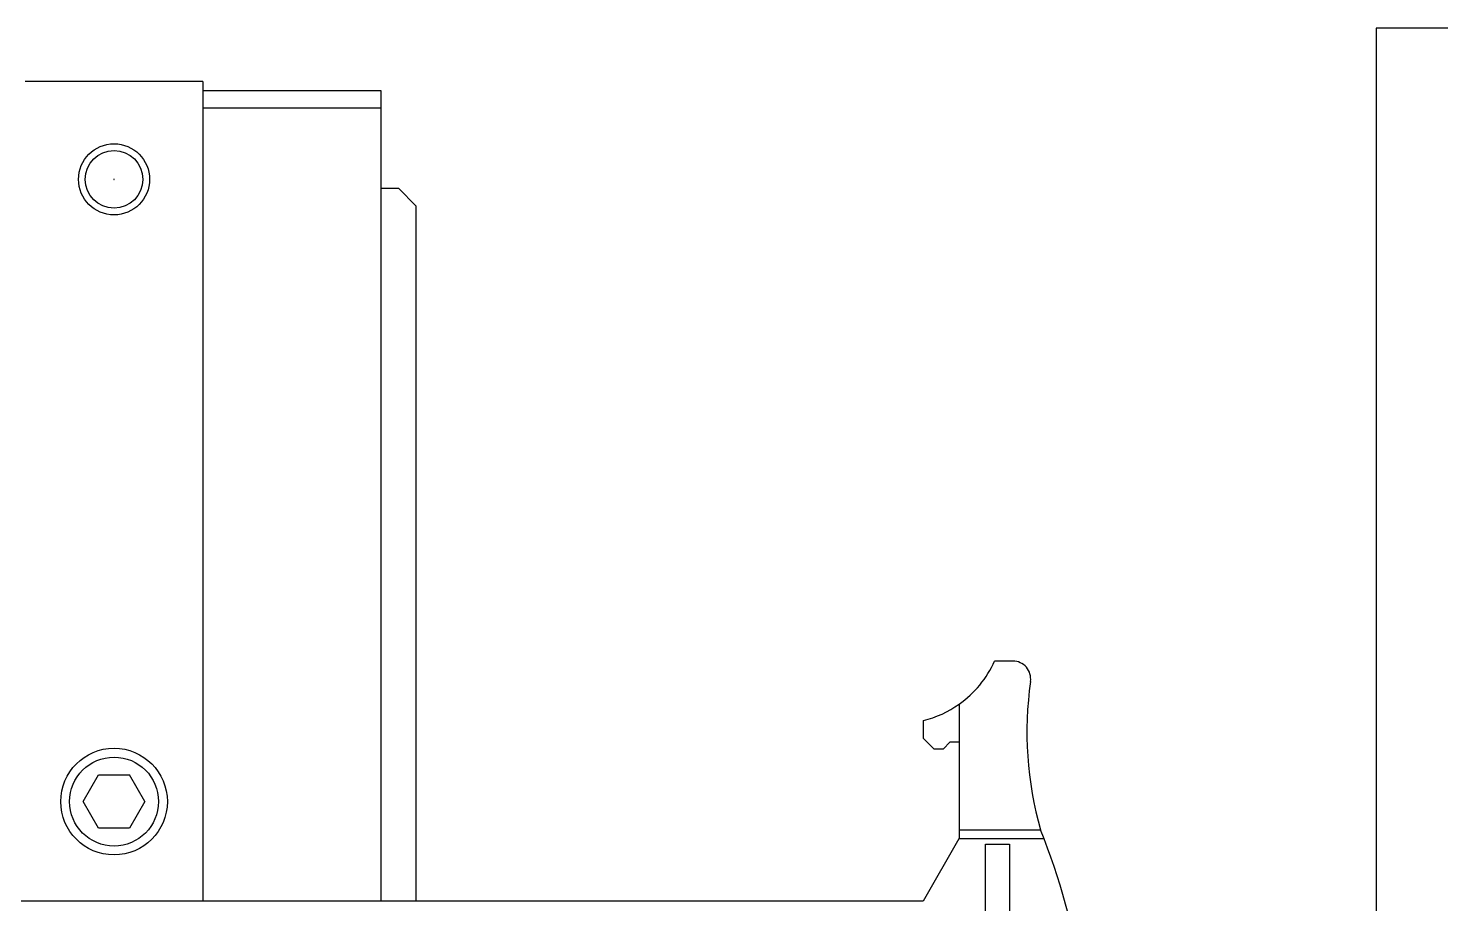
# Model space of a CAD drawing. Extents: x 500 to 100500, y -14500 to 21140.
# Drawn here: x 6860.7 to 6940.1, y -6873.5 to -6824.2 of the extents above; entities that cross this region are included whole.
import ezdxf

# ---------------------------------------------------------------- set-up
doc = ezdxf.new("R2010")
doc.units = 0
doc.layers.get('0').update_dxf_attribs({"linetype": 'CONTINUOUS'})

# ---------------------------------------------------------------- blocks, each defined once
blk = doc.blocks.new('KJprobe Card F')
at = {"color": 6}
for p, q in [((30603.695, -77304.489, 43.986), (30603.695, -77384.489, 43.986)), ((31903.695, -77304.489, 43.986), (30603.695, -77304.489, 43.986)), ((30537.695, -77307.489, 43.986), (30527.695, -77307.489, 43.986)), ((30537.695, -77307.489, 43.986), (30537.695, -77353.586, 43.986)), ((30537.695, -77307.989, 43.986), (30547.695, -77307.989, 43.986)), ((30547.695, -77307.989, 43.986), (30547.695, -77308.989, 43.986)), ((30547.695, -77308.989, 43.986), (30537.695, -77308.989, 43.986)), ((30537.695, -77308.989, 43.986), (30537.695, -77353.586, 43.986)), ((30547.695, -77308.989, 43.986), (30547.695, -77353.586, 43.986)), ((30547.695, -77313.489, 43.986), (30548.695, -77313.489, 43.986)), ((30549.695, -77314.489, 43.986), (30548.695, -77313.489, 43.986)), ((30549.695, -77353.586, 43.986), (30549.695, -77314.489, 43.986)), ((30583.265, -77340.086, 43.986), (30582.235, -77340.086, 43.986)), ((30580.235, -77342.511, 43.986), (30580.235, -77349.586, 43.986)), ((30578.235, -77344.436, 43.986), (30578.235, -77343.432, 43.986)), ((30578.235, -77344.436, 43.986), (30578.835, -77345.036, 43.986)), ((30579.335, -77345.036, 43.986), (30579.735, -77344.636, 43.986)), ((30579.735, -77344.636, 43.986), (30580.235, -77344.636, 43.986)), ((30579.335, -77345.036, 43.986), (30578.835, -77345.036, 43.986)), ((30530.963, -77347.989, 43.986), (30531.829, -77346.489, 43.986)), ((30531.829, -77346.489, 43.986), (30533.561, -77346.489, 43.986)), ((30534.427, -77347.989, 43.986), (30533.561, -77346.489, 43.986)), ((30531.829, -77349.489, 43.986), (30530.963, -77347.989, 43.986)), ((30534.427, -77347.989, 43.986), (30533.561, -77349.489, 43.986)), ((30533.561, -77349.489, 43.986), (30531.829, -77349.489, 43.986)), ((30580.22, -77350.086, 43.986), (30578.22, -77353.586, 43.986)), ((30585.02, -77350.086, 43.986), (30580.22, -77350.086, 43.986)), ((30580.235, -77349.586, 43.986), (30584.821, -77349.586, 43.986)), ((30580.235, -77349.586, 43.986), (30580.235, -77350.086, 43.986)), ((30585.02, -77350.086, 43.986), (30584.821, -77349.586, 43.986)), ((30581.73, -77356.501, 43.986), (30581.73, -77350.386, 43.986)), ((30581.73, -77350.386, 43.986), (30583.07, -77350.386, 43.986)), ((30583.07, -77350.386, 43.986), (30583.07, -77356.514, 43.986)), ((30578.22, -77353.586, 43.986), (30513.92, -77353.586, 43.986))]:
    blk.add_line(p, q, dxfattribs=at)
for centre, radius in [((30532.695, -77312.989, 43.986), 2), ((30532.695, -77312.989, 43.986), 1.621), ((30532.695, -77347.989, 43.986), 3), ((30532.695, -77347.989, 43.986), 2.5)]:
    blk.add_circle(centre, radius, dxfattribs=at)
for centre, radius, start, end in [((30576.768, -77337.614, 43.986), 6, 305.2995, 335.66947), ((30583.265, -77341.086, 43.986), 1, 351.78679, 90), ((30604.05, -77344.086, 43.986), 20, 171.78679, 195.96201), ((30576.768, -77337.614, 43.986), 6, 284.1533, 305.2995), ((30551.48, -77363.165, 43.986), 36, 7.23999, 21.30287)]:
    blk.add_arc(centre, radius, start, end, dxfattribs=at)
blk.add_open_spline([(30532.692, -77312.986, 43.986), (30532.692, -77312.986, 43.986), (30532.693, -77312.985, 43.986), (30532.695, -77312.984, 43.986), (30532.696, -77312.985, 43.986), (30532.698, -77312.985, 43.986), (30532.699, -77312.986, 43.986), (30532.7, -77312.988, 43.986), (30532.7, -77312.99, 43.986), (30532.7, -77312.991, 43.986), (30532.699, -77312.993, 43.986), (30532.698, -77312.994, 43.986), (30532.696, -77312.994, 43.986), (30532.695, -77312.995, 43.986), (30532.693, -77312.994, 43.986), (30532.692, -77312.993, 43.986), (30532.691, -77312.992, 43.986), (30532.69, -77312.99, 43.986), (30532.69, -77312.988, 43.986), (30532.691, -77312.987, 43.986), (30532.692, -77312.986, 43.986), (30532.692, -77312.986, 43.986)], degree=3, knots=[0, 0, 0, 0, 0.053734, 0.107475, 0.161302, 0.215156, 0.268963, 0.322672, 0.376274, 0.429807, 0.483339, 0.536939, 0.590646, 0.644452, 0.698306, 0.752134, 0.805877, 0.859511, 0.913058, 0.966582, 1, 1, 1, 1], dxfattribs=at)

msp = doc.modelspace()

# ---------------------------------------------------------------- block references
msp.add_blockref('KJprobe Card F', (-23667.198, 70480.251, -119.805))

doc.saveas('drawing.dxf')
